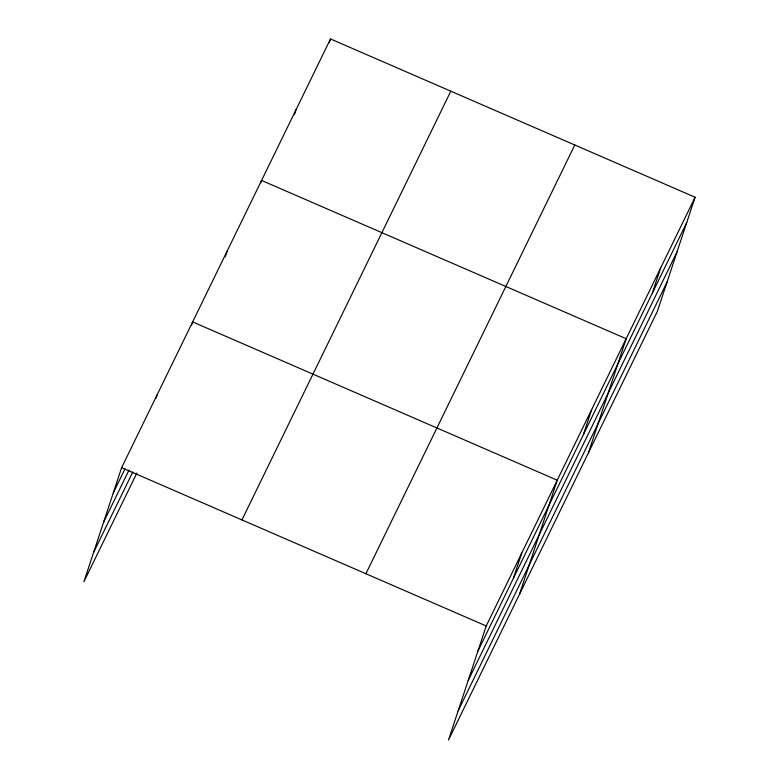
<?xml version="1.0" encoding="UTF-8"?>
<svg xmlns="http://www.w3.org/2000/svg" width="779" height="779" viewBox="0 0 779 779"><rect width="100%" height="100%" fill="white"/><g stroke="black" fill="none" stroke-linecap="round" stroke-linejoin="round"><path stroke-width="1.17" d="M695.102 197.233L486.223 625.975L448.49 740.05L657.379 311.318L695.102 197.233L330.51 38.95L121.621 467.682L83.898 581.767L136.9 472.98M155.995 398.244L157.134 394.797M191.507 325.359L192.647 321.912L557.238 480.205L519.515 594.28M225.209 256.914L227.108 251.179M260.819 182.734L261.578 180.436L626.17 338.719L588.447 452.794M294.52 114.289L296.039 109.693M329.371 42.397L330.51 38.95M513.371 578.349L521.726 553.09M583.354 434.731L591.709 409.462M652.286 293.245L660.641 267.976M113.267 492.951L124.932 469.016M103.578 522.261L129.012 470.049M93.587 552.457L132.81 471.957M241.938 519.924L450.827 91.182M365.906 573.734L574.785 145.001M477.868 651.234L686.747 222.502M468.169 680.544L677.058 251.812M458.188 710.74L667.067 282.008M121.621 467.682L486.223 625.975"/></g></svg>
